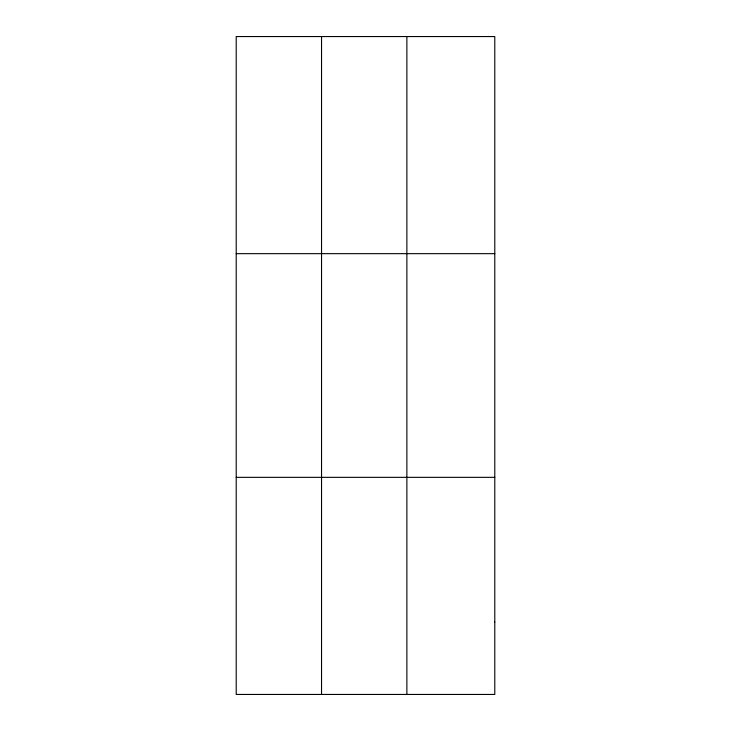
<?xml version="1.0" encoding="UTF-8"?>
<svg xmlns="http://www.w3.org/2000/svg" width="731" height="731" viewBox="0 0 731 731"><rect width="100%" height="100%" fill="white"/><g stroke="black" fill="none" stroke-linecap="round" stroke-linejoin="round"><path stroke-width="1.1" d="M321.539 36.55L321.539 694.45M406.875 36.55L406.875 694.45M236.214 253.657L494.786 253.657M236.214 477.343L494.786 477.343M494.786 622.081L494.786 694.45L236.214 694.45L236.214 36.55L494.786 36.55L494.786 622.081"/></g></svg>
